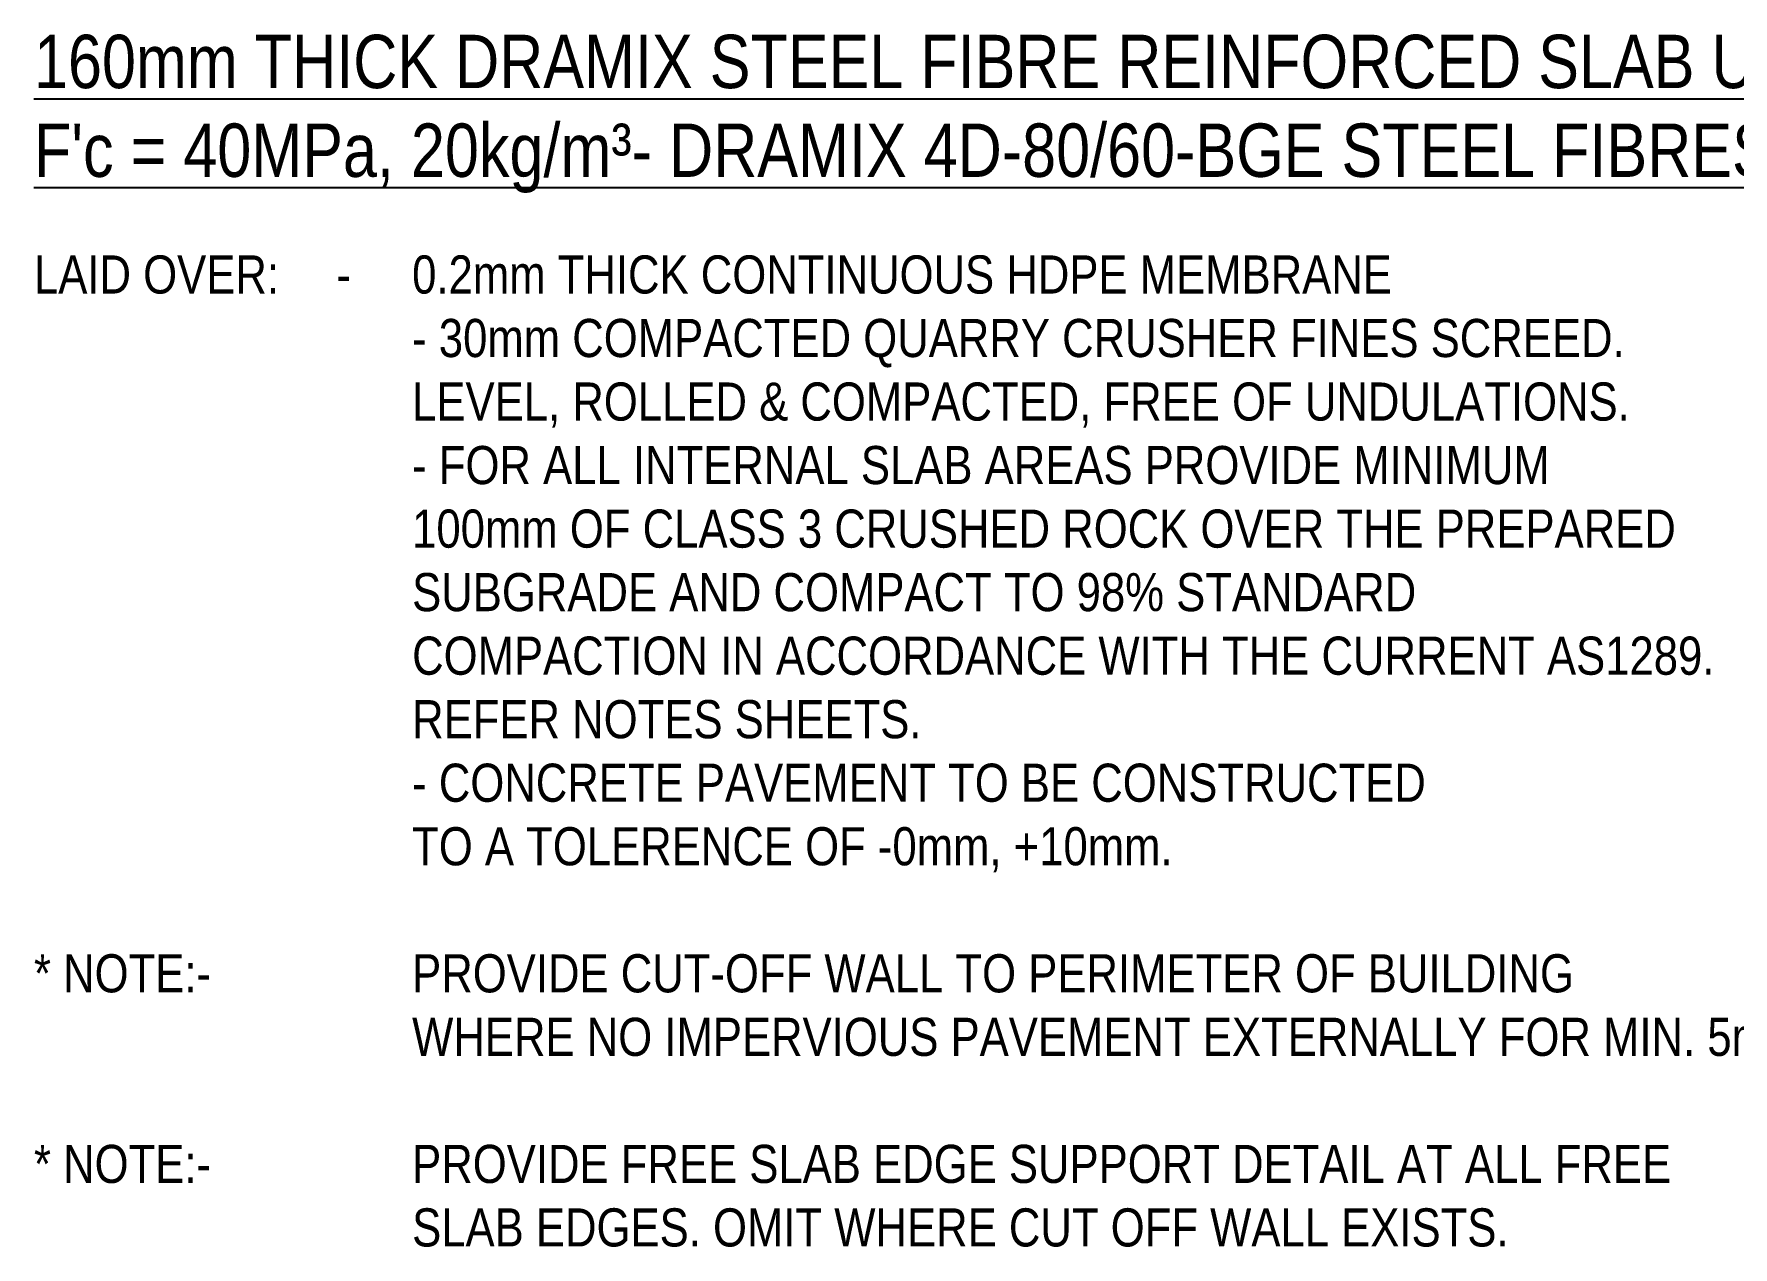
# Model space of a CAD drawing. Header units: millimetres. Extents: x 1606 to 178479, y -4237 to 231581.
# Drawn here: x 161540 to 172685, y -4089 to 3868 of the extents above; entities that cross this region are included whole.
import ezdxf

# ---------------------------------------------------------------- set-up
doc = ezdxf.new("R2010")
doc.units = ezdxf.units.MM
doc.layers.add('G-ANNO-TEXT-1', color=7, linetype='Continuous', lineweight=25)
doc.styles.add('Arial Narrow', font='ARIALN.TTF', dxfattribs={"height": 350})
doc.styles.add('Arial Narrow_1', font='ARIALN.TTF', dxfattribs={"height": 250})

msp = doc.modelspace()

# ---------------------------------------------------------------- texts
at = {"layer": 'G-ANNO-TEXT-1', "attachment_point": 1}
for s, insert, char_height, width, style in [('\\L160mm THICK DRAMIX STEEL FIBRE REINFORCED SLAB U.N.O.', (161539.9, 3862.8), 350, 14991.556, 'Arial Narrow'), ("\\LF'c = 40MPa, 20kg/m³- DRAMIX 4D-80/60-BGE STEEL FIBRES", (161539.9, 3280.7), 350, 13981.43, 'Arial Narrow'), ('LAID OVER:', (161539.9, 2415.5), 250, 1948.101, 'Arial Narrow_1'), ('^I', (163147.2, 2415.5), 250, 456.962, 'Arial Narrow_1'), ('^I', (163696.3, 2415.5), 250, 392.827, 'Arial Narrow_1'), ('0.2mm THICK CONTINUOUS HDPE MEMBRANE', (164020.4, 2415.5), 250, 7784.386, 'Arial Narrow_1'), ('- ', (163524.3, 2415.5), 250, 208.439, 'Arial Narrow_1'), ('^I^I^I^I^I', (161539.9, 1998.8), 250, 3006.328, 'Arial Narrow_1'), ('- 30mm COMPACTED QUARRY CRUSHER FINES SCREED.', (164020.4, 1998.8), 250, 9628.267, 'Arial Narrow_1'), ('^I', (161539.9, 1582), 250, 601.266, 'Arial Narrow_1'), ('^I^I^I', (162671, 1582), 250, 1635.443, 'Arial Narrow_1'), ('LEVEL, ROLLED & COMPACTED, FREE OF UNDULATIONS.', (164020.4, 1582), 250, 9692.402, 'Arial Narrow_1'), ('^I^I^I^I^I', (161539.9, 1165.3), 250, 3006.328, 'Arial Narrow_1'), ('- FOR ALL INTERNAL SLAB AREAS PROVIDE MINIMUM', (164020.4, 1165.3), 250, 9043.035, 'Arial Narrow_1'), ('^I', (161539.9, 748.6), 250, 601.266, 'Arial Narrow_1'), ('^I^I^I', (162671, 748.6), 250, 1635.443, 'Arial Narrow_1'), ('100mm OF CLASS 3 CRUSHED ROCK OVER THE PREPARED', (164020.4, 748.6), 250, 10045.144, 'Arial Narrow_1'), ('SUBGRADE AND COMPACT TO 98% STANDARD', (164020.4, 331.9), 250, 8016.875, 'Arial Narrow_1'), ('^I', (161539.9, 331.9), 250, 601.266, 'Arial Narrow_1'), ('^I^I^I', (162671, 331.9), 250, 1635.443, 'Arial Narrow_1'), ('^I', (161539.9, -84.8), 250, 601.266, 'Arial Narrow_1'), ('^I^I^I', (162671, -84.8), 250, 1635.443, 'Arial Narrow_1'), ('COMPACTION IN ACCORDANCE WITH THE CURRENT AS1289.', (164020.4, -84.8), 250, 10349.786, 'Arial Narrow_1'), ('^I', (161539.9, -501.6), 250, 601.266, 'Arial Narrow_1'), ('^I^I^I', (162671, -501.6), 250, 1635.443, 'Arial Narrow_1'), ('REFER NOTES SHEETS.', (164020.4, -501.6), 250, 4064.556, 'Arial Narrow_1'), ('^I^I^I^I^I', (161539.9, -918.3), 250, 3006.328, 'Arial Narrow_1'), ('- CONCRETE PAVEMENT TO BE CONSTRUCTED', (164020.4, -918.3), 250, 8072.993, 'Arial Narrow_1'), ('^I', (161539.9, -1335), 250, 601.266, 'Arial Narrow_1'), ('^I^I^I', (162671, -1335), 250, 1635.443, 'Arial Narrow_1'), ('TO A TOLERENCE OF -0mm, +10mm.', (164020.4, -1335), 250, 6052.741, 'Arial Narrow_1'), ('* NOTE:-', (161539.9, -2168.4), 250, 1410.97, 'Arial Narrow_1'), ('^I^I^I', (162704.1, -2168.4), 250, 1595.358, 'Arial Narrow_1'), ('PROVIDE CUT-OFF WALL TO PERIMETER OF BUILDING', (164020.4, -2168.4), 250, 9259.491, 'Arial Narrow_1'), ('^I^I^I^I^I', (161539.9, -2585.1), 250, 3006.328, 'Arial Narrow_1'), ('WHERE NO IMPERVIOUS PAVEMENT EXTERNALLY FOR MIN. 5m.', (164020.4, -2585.1), 250, 10886.916, 'Arial Narrow_1'), ('* NOTE:-', (161539.9, -3418.6), 250, 1410.97, 'Arial Narrow_1'), ('^I^I^I', (162704.1, -3418.6), 250, 1595.358, 'Arial Narrow_1'), ('PROVIDE FREE SLAB EDGE SUPPORT DETAIL AT ALL FREE', (164020.4, -3418.6), 250, 10037.128, 'Arial Narrow_1'), ('^I^I^I^I^I', (161539.9, -3835.3), 250, 3006.328, 'Arial Narrow_1'), ('SLAB EDGES. OMIT WHERE CUT OFF WALL EXISTS.', (164020.4, -3835.3), 250, 8746.411, 'Arial Narrow_1')]:
    msp.add_mtext(s, dxfattribs=dict(at, insert=insert, char_height=char_height, width=width, style=style))

doc.saveas('drawing.dxf')
